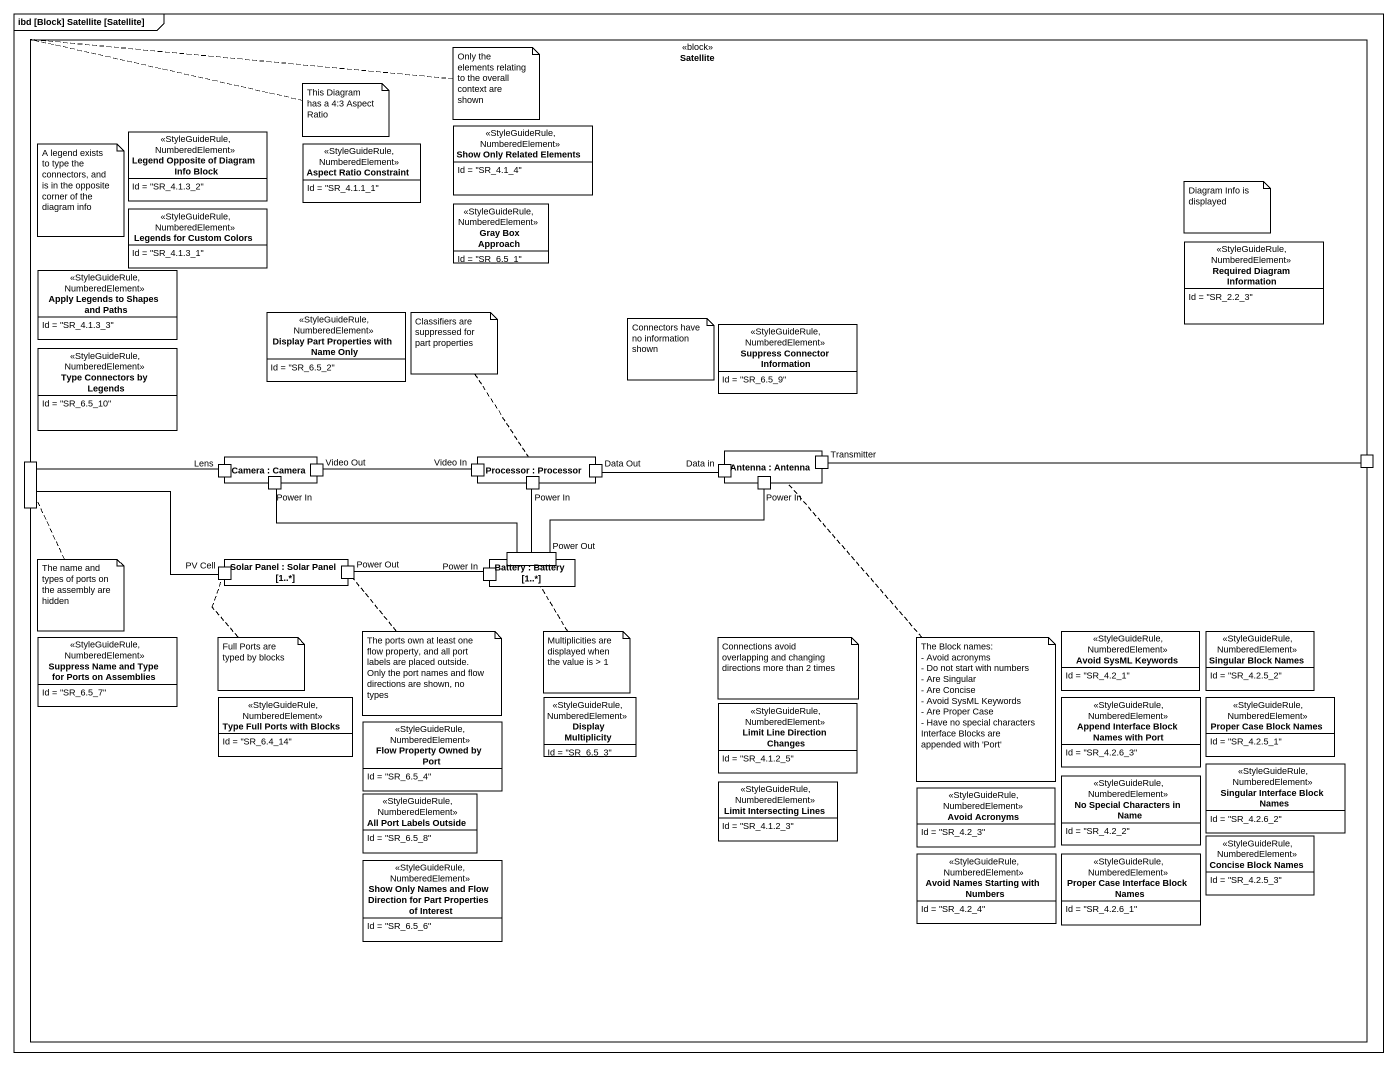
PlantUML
@startuml
mainframe ibd [Block] Satellite [Satellite]
allowmixing
hide circle
hide empty members
rectangle Satellite <<block>> {
  class "Legend Opposite of Diagram Info Block" as Legend_Opposite_of_Diagram <<StyleGuideRule, NumberedElement>> {
    Id = "SR_4.1.3_2"
  }
  class "Show Only Related Elements" as Show_Only_Related_Elements <<StyleGuideRule, NumberedElement>> {
    Id = "SR_4.1_4"
  }
  class "Aspect Ratio Constraint" as Aspect_Ratio_Constraint <<StyleGuideRule, NumberedElement>> {
    Id = "SR_4.1.1_1"
  }
  class "Legends for Custom Colors" as Legends_for_Custom_Colors <<StyleGuideRule, NumberedElement>> {
    Id = "SR_4.1.3_1"
  }
  class "Gray Box Approach" as Gray_Box_Approach <<StyleGuideRule, NumberedElement>> {
    Id = "SR_6.5_1"
  }
  class "Required Diagram Information" as Required_Diagram_Information <<StyleGuideRule, NumberedElement>> {
    Id = "SR_2.2_3"
  }
  class "Apply Legends to Shapes and Paths" as Apply_Legends_to_Shapes_and <<StyleGuideRule, NumberedElement>> {
    Id = "SR_4.1.3_3"
  }
  class "Display Part Properties with Name Only" as Display_Part_Properties <<StyleGuideRule, NumberedElement>> {
    Id = "SR_6.5_2"
  }
  class "Suppress Connector Information" as Suppress_Connector <<StyleGuideRule, NumberedElement>> {
    Id = "SR_6.5_9"
  }
  class "Type Connectors by Legends" as Type_Connectors_by_Legends <<StyleGuideRule, NumberedElement>> {
    Id = "SR_6.5_10"
  }
  port " " as port1
  rectangle "Camera : Camera" as Camera {
    port Lens
    port "Power In" as Power_In
    port "Video Out" as Video_Out
  }
  rectangle "Processor : Processor" as Processor {
    port "Video In" as Video_In
    port "Power In" as Power_In_2
    port "Data Out" as Data_Out
  }
  rectangle "Antenna : Antenna" as Antenna {
    port "Data in" as Data_in
    port "Power In" as Power_In_3
    port Transmitter
  }
  port " " as port2
  rectangle "Solar Panel : Solar Panel [1..*]" as Solar_Panel {
    port "PV Cell" as PV_Cell
    port "Power Out" as Power_Out_2
  }
  rectangle "Battery : Battery [1..*]" as Battery {
    port "Power Out" as Power_Out
    port "Power In" as Power_In_4
  }
  class "Avoid SysML Keywords" as Avoid_SysML_Keywords <<StyleGuideRule, NumberedElement>> {
    Id = "SR_4.2_1"
  }
  class "Singular Block Names" as Singular_Block_Names <<StyleGuideRule, NumberedElement>> {
    Id = "SR_4.2.5_2"
  }
  class "Suppress Name and Type for Ports on Assemblies" as Suppress_Name_and_Type_for <<StyleGuideRule, NumberedElement>> {
    Id = "SR_6.5_7"
  }
  class "Type Full Ports with Blocks" as Type_Full_Ports_with_Blocks <<StyleGuideRule, NumberedElement>> {
    Id = "SR_6.4_14"
  }
  class "Display Multiplicity" as Display_Multiplicity <<StyleGuideRule, NumberedElement>> {
    Id = "SR_6.5_3"
  }
  class "Limit Line Direction Changes" as Limit_Line_Direction_Changes <<StyleGuideRule, NumberedElement>> {
    Id = "SR_4.1.2_5"
  }
  class "Append Interface Block Names with Port" as Append_Interface_Block <<StyleGuideRule, NumberedElement>> {
    Id = "SR_4.2.6_3"
  }
  class "Proper Case Block Names" as Proper_Case_Block_Names <<StyleGuideRule, NumberedElement>> {
    Id = "SR_4.2.5_1"
  }
  class "Flow Property Owned by Port" as Flow_Property_Owned_by_Port <<StyleGuideRule, NumberedElement>> {
    Id = "SR_6.5_4"
  }
  class "Limit Intersecting Lines" as Limit_Intersecting_Lines <<StyleGuideRule, NumberedElement>> {
    Id = "SR_4.1.2_3"
  }
  class "Avoid Acronyms" as Avoid_Acronyms <<StyleGuideRule, NumberedElement>> {
    Id = "SR_4.2_3"
  }
  class "No Special Characters in Name" as No_Special_Characters_in <<StyleGuideRule, NumberedElement>> {
    Id = "SR_4.2_2"
  }
  class "Singular Interface Block Names" as Singular_Interface_Block <<StyleGuideRule, NumberedElement>> {
    Id = "SR_4.2.6_2"
  }
  class "All Port Labels Outside" as All_Port_Labels_Outside <<StyleGuideRule, NumberedElement>> {
    Id = "SR_6.5_8"
  }
  class "Show Only Names and Flow Direction for Part Properties of Interest" as Show_Only_Names_and_Flow <<StyleGuideRule, NumberedElement>> {
    Id = "SR_6.5_6"
  }
  class "Avoid Names Starting with Numbers" as Avoid_Names_Starting_with <<StyleGuideRule, NumberedElement>> {
    Id = "SR_4.2_4"
  }
  class "Proper Case Interface Block Names" as Proper_Case_Interface_Block <<StyleGuideRule, NumberedElement>> {
    Id = "SR_4.2.6_1"
  }
  class "Concise Block Names" as Concise_Block_Names <<StyleGuideRule, NumberedElement>> {
    Id = "SR_4.2.5_3"
  }
}
port1 -right- Lens
port1 -right- PV_Cell
Power_In -right- Power_Out
Video_Out -right- Video_In
Power_In_2 -- Power_Out
Data_Out -right- Data_in
Power_In_3 -left- Power_Out
Transmitter -right- port2
Power_Out_2 -right- Power_In_4
note top of Satellite : Only the elements relating to the overall context are shown
note top of Satellite : This Diagram has a 4:3 Aspect Ratio
note as N3
  A legend exists to type the connectors, and is in the opposite corner of the diagram info
end note
note as N4
  Diagram Info is displayed
end note
note top of Processor : Classifiers are suppressed for part properties
note as N6
  Connectors have no information shown
end note
note as N7
  The name and types of ports on the assembly are hidden
end note
N7 .. port1
note as N8
  The ports own at least one flow property, and all port labels are placed outside. Only the port names and flow directions are shown, no types
end note
N8 .. Power_Out_2
note bottom of Battery : Multiplicities are displayed when the value is > 1
note as N10
  Full Ports are typed by blocks
end note
N10 .. PV_Cell
note as N11
  Connections avoid overlapping and changing directions more than 2 times
end note
note bottom of Antenna
  The Block names:
  - Avoid acronyms
  - Do not start with numbers
  - Are Singular
  - Are Concise
  - Avoid SysML Keywords
  - Are Proper Case
  - Have no special characters
  Interface Blocks are appended with 'Port'
end note
@enduml
